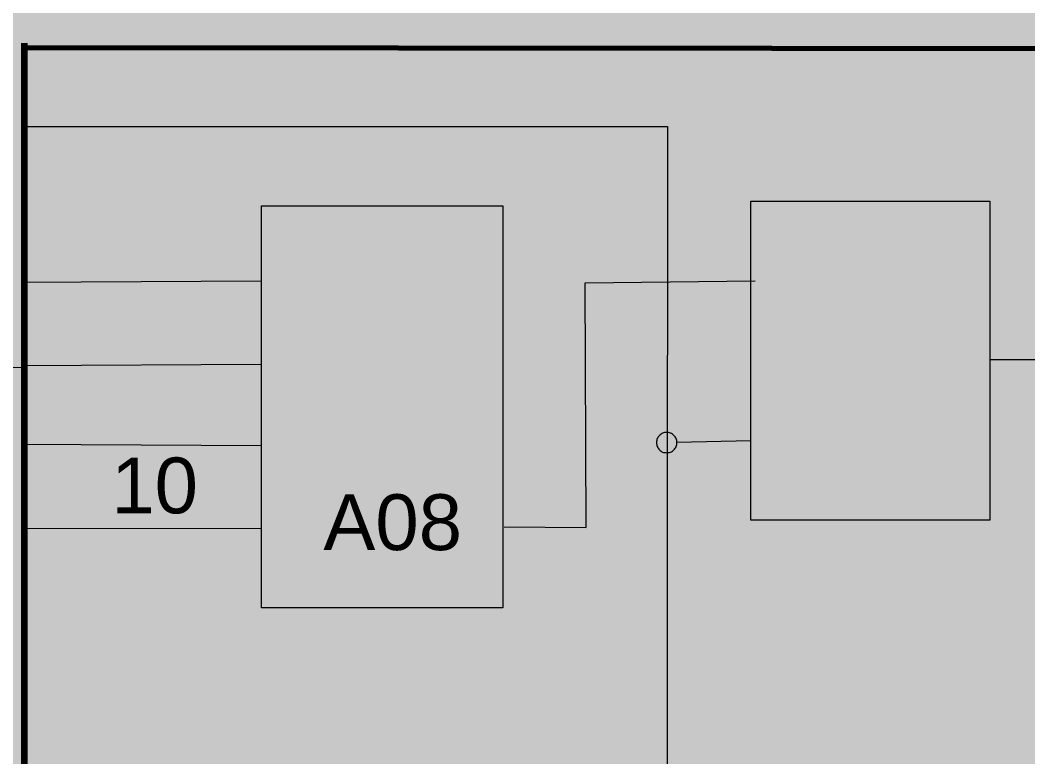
# Model space of a CAD drawing. Header units: millimetres. Extents: x 0 to 590, y 2 to 420.
# Drawn here: x 128 to 190.3, y 324.1 to 369.7 of the extents above; entities that cross this region are included whole.
import ezdxf
from ezdxf.xclip import XClip

# ---------------------------------------------------------------- set-up
doc = ezdxf.new("R2010")
doc.units = ezdxf.units.MM
doc.header["$MEASUREMENT"] = 0
doc.layers.get('0').update_dxf_attribs({"linetype": 'CONTINUOUS'})
doc.styles.add('Arial$001', font='arial.ttf', dxfattribs={"height": 3.452631})

# ---------------------------------------------------------------- blocks, each defined once
blk = doc.blocks.new('MF28FC3F0')
at = {"true_color": 0xffffff}
for points in [[(0, 420.2), (0, 2.206), (590.355, 2.206), (590.355, 420.2)], [(0, 420.2), (0, 2.437), (590.355, 2.437), (590.355, 420.2)]]:
    blk.add_hatch(color=0, dxfattribs=at).paths.add_polyline_path(points)

msp = doc.modelspace()

# ---------------------------------------------------------------- hatches: boundary and pattern name
at = {"true_color": 0x000007}
for points in [[(135.083, 364.02), (134.737, 364.02), (134.737, 366.292), (134.737, 366.292), (134.727, 366.282), (134.716, 366.271), (134.705, 366.261), (134.693, 366.251), (134.682, 366.24), (134.669, 366.23), (134.657, 366.22), (134.644, 366.21), (134.631, 366.199), (134.617, 366.189), (134.603, 366.179), (134.589, 366.168), (134.575, 366.158), (134.56, 366.148), (134.544, 366.138), (134.529, 366.127), (134.513, 366.117), (134.497, 366.107), (134.48, 366.096), (134.463, 366.086), (134.446, 366.076), (134.428, 366.065), (134.41, 366.055), (134.392, 366.045), (134.392, 366.045), (134.375, 366.035), (134.359, 366.025), (134.342, 366.015), (134.326, 366.005), (134.31, 365.996), (134.293, 365.987), (134.277, 365.977), (134.261, 365.969), (134.245, 365.96), (134.229, 365.952), (134.214, 365.944), (134.198, 365.936), (134.183, 365.928), (134.168, 365.921), (134.153, 365.914), (134.138, 365.907), (134.123, 365.901), (134.109, 365.894), (134.095, 365.889), (134.081, 365.883), (134.068, 365.878), (134.055, 365.873), (134.042, 365.868), (134.029, 365.864), (134.029, 366.21), (134.029, 366.21), (134.054, 366.22), (134.078, 366.231), (134.102, 366.242), (134.125, 366.253), (134.149, 366.265), (134.172, 366.277), (134.194, 366.29), (134.217, 366.302), (134.239, 366.315), (134.26, 366.328), (134.282, 366.342), (134.303, 366.356), (134.324, 366.37), (134.345, 366.384), (134.365, 366.399), (134.385, 366.413), (134.405, 366.428), (134.425, 366.443), (134.445, 366.459), (134.464, 366.474), (134.483, 366.49), (134.502, 366.506), (134.521, 366.523), (134.54, 366.539), (134.54, 366.539), (134.558, 366.555), (134.576, 366.572), (134.594, 366.588), (134.611, 366.605), (134.628, 366.621), (134.644, 366.638), (134.66, 366.654), (134.676, 366.671), (134.691, 366.687), (134.705, 366.704), (134.72, 366.72), (134.733, 366.736), (134.746, 366.753), (134.759, 366.769), (134.771, 366.786), (134.782, 366.802), (134.793, 366.819), (134.804, 366.835), (134.813, 366.852), (134.823, 366.868), (134.831, 366.885), (134.839, 366.901), (134.846, 366.918), (134.853, 366.934), (135.083, 366.934), (135.083, 364.02), (135.083, 366.934)], [(137.042, 364.02), (136.68, 364.02), (136.68, 366.292), (136.68, 366.292), (136.67, 366.282), (136.659, 366.271), (136.648, 366.261), (136.636, 366.251), (136.625, 366.24), (136.613, 366.23), (136.6, 366.22), (136.588, 366.21), (136.575, 366.199), (136.561, 366.189), (136.548, 366.179), (136.534, 366.168), (136.52, 366.158), (136.506, 366.148), (136.491, 366.138), (136.477, 366.127), (136.462, 366.117), (136.446, 366.107), (136.431, 366.096), (136.415, 366.086), (136.4, 366.076), (136.384, 366.065), (136.367, 366.055), (136.351, 366.045), (136.351, 366.045), (136.333, 366.035), (136.315, 366.025), (136.297, 366.015), (136.279, 366.005), (136.262, 365.996), (136.245, 365.987), (136.229, 365.977), (136.213, 365.969), (136.196, 365.96), (136.18, 365.952), (136.165, 365.944), (136.149, 365.936), (136.134, 365.928), (136.119, 365.921), (136.104, 365.914), (136.089, 365.907), (136.074, 365.901), (136.059, 365.894), (136.045, 365.889), (136.03, 365.883), (136.016, 365.878), (136.001, 365.873), (135.987, 365.868), (135.972, 365.864), (135.972, 366.21), (135.972, 366.21), (135.997, 366.22), (136.021, 366.231), (136.046, 366.242), (136.07, 366.253), (136.093, 366.265), (136.117, 366.277), (136.141, 366.29), (136.164, 366.302), (136.187, 366.315), (136.209, 366.328), (136.232, 366.342), (136.254, 366.356), (136.276, 366.37), (136.298, 366.384), (136.319, 366.399), (136.341, 366.413), (136.361, 366.428), (136.382, 366.443), (136.402, 366.459), (136.422, 366.474), (136.442, 366.49), (136.461, 366.506), (136.48, 366.523), (136.499, 366.539), (136.499, 366.539), (136.517, 366.555), (136.535, 366.572), (136.552, 366.588), (136.569, 366.605), (136.585, 366.621), (136.601, 366.638), (136.617, 366.654), (136.631, 366.671), (136.646, 366.687), (136.66, 366.704), (136.673, 366.72), (136.686, 366.736), (136.699, 366.753), (136.711, 366.769), (136.723, 366.786), (136.735, 366.802), (136.746, 366.819), (136.756, 366.835), (136.766, 366.852), (136.776, 366.868), (136.786, 366.885), (136.795, 366.901), (136.804, 366.918), (136.812, 366.934), (137.042, 366.934), (137.042, 364.02), (137.042, 366.934)], [(135.808, 354.667), (135.462, 354.667), (135.462, 356.939), (135.462, 356.939), (135.449, 356.929), (135.437, 356.919), (135.425, 356.909), (135.412, 356.898), (135.4, 356.888), (135.387, 356.878), (135.374, 356.867), (135.361, 356.857), (135.348, 356.847), (135.335, 356.837), (135.321, 356.826), (135.307, 356.816), (135.293, 356.806), (135.279, 356.795), (135.265, 356.785), (135.25, 356.775), (135.234, 356.765), (135.219, 356.754), (135.203, 356.744), (135.186, 356.734), (135.169, 356.723), (135.152, 356.713), (135.134, 356.703), (135.116, 356.692), (135.116, 356.692), (135.1, 356.682), (135.083, 356.672), (135.067, 356.662), (135.05, 356.653), (135.034, 356.643), (135.017, 356.634), (135.001, 356.625), (134.985, 356.616), (134.969, 356.608), (134.953, 356.599), (134.936, 356.591), (134.921, 356.583), (134.905, 356.576), (134.889, 356.569), (134.873, 356.561), (134.857, 356.555), (134.842, 356.548), (134.827, 356.542), (134.811, 356.536), (134.796, 356.531), (134.781, 356.525), (134.766, 356.52), (134.752, 356.516), (134.737, 356.511), (134.737, 356.857), (134.737, 356.857), (134.764, 356.868), (134.79, 356.878), (134.815, 356.89), (134.84, 356.901), (134.865, 356.913), (134.889, 356.925), (134.913, 356.937), (134.936, 356.95), (134.959, 356.963), (134.982, 356.976), (135.004, 356.99), (135.025, 357.003), (135.047, 357.017), (135.068, 357.032), (135.089, 357.046), (135.109, 357.061), (135.13, 357.076), (135.149, 357.091), (135.169, 357.106), (135.189, 357.122), (135.208, 357.138), (135.227, 357.154), (135.246, 357.17), (135.264, 357.186), (135.264, 357.186), (135.283, 357.203), (135.301, 357.219), (135.318, 357.236), (135.335, 357.252), (135.352, 357.269), (135.369, 357.285), (135.385, 357.302), (135.4, 357.318), (135.415, 357.335), (135.43, 357.351), (135.444, 357.368), (135.458, 357.384), (135.471, 357.401), (135.483, 357.417), (135.495, 357.433), (135.507, 357.45), (135.518, 357.466), (135.528, 357.483), (135.538, 357.499), (135.547, 357.516), (135.556, 357.532), (135.563, 357.549), (135.571, 357.565), (135.577, 357.582), (135.808, 357.582), (135.808, 354.667), (135.808, 357.582)], [(134.49, 346.83), (134.49, 347.175), (136.367, 347.175), (136.367, 346.896), (136.367, 346.896), (136.345, 346.87), (136.322, 346.845), (136.299, 346.818), (136.277, 346.791), (136.254, 346.763), (136.232, 346.735), (136.209, 346.706), (136.186, 346.676), (136.164, 346.645), (136.141, 346.614), (136.118, 346.582), (136.096, 346.55), (136.073, 346.516), (136.05, 346.483), (136.028, 346.448), (136.005, 346.413), (135.983, 346.377), (135.96, 346.34), (135.937, 346.302), (135.915, 346.264), (135.892, 346.226), (135.869, 346.186), (135.847, 346.146), (135.824, 346.105), (135.824, 346.105), (135.802, 346.066), (135.779, 346.026), (135.758, 345.986), (135.736, 345.946), (135.715, 345.906), (135.695, 345.865), (135.674, 345.824), (135.655, 345.783), (135.635, 345.742), (135.616, 345.701), (135.597, 345.659), (135.579, 345.617), (135.561, 345.576), (135.544, 345.534), (135.527, 345.492), (135.511, 345.45), (135.495, 345.408), (135.479, 345.367), (135.464, 345.325), (135.449, 345.283), (135.435, 345.241), (135.422, 345.2), (135.409, 345.158), (135.396, 345.117), (135.388, 345.086), (135.38, 345.055), (135.372, 345.024), (135.364, 344.992), (135.357, 344.961), (135.35, 344.929), (135.343, 344.897), (135.336, 344.864), (135.33, 344.832), (135.323, 344.799), (135.317, 344.766), (135.312, 344.732), (135.306, 344.699), (135.301, 344.665), (135.296, 344.631), (135.291, 344.596), (135.287, 344.562), (135.282, 344.527), (135.279, 344.492), (135.275, 344.456), (135.272, 344.42), (135.269, 344.384), (135.266, 344.347), (135.264, 344.31), (134.902, 344.31), (134.902, 344.31), (134.902, 344.34), (134.903, 344.369), (134.904, 344.399), (134.906, 344.43), (134.908, 344.461), (134.911, 344.492), (134.914, 344.524), (134.918, 344.557), (134.922, 344.59), (134.927, 344.623), (134.932, 344.657), (134.937, 344.691), (134.943, 344.726), (134.949, 344.761), (134.956, 344.797), (134.963, 344.832), (134.97, 344.869), (134.978, 344.906), (134.987, 344.943), (134.995, 344.98), (135.004, 345.018), (135.014, 345.056), (135.024, 345.095), (135.034, 345.134), (135.034, 345.134), (135.044, 345.175), (135.055, 345.216), (135.067, 345.256), (135.079, 345.297), (135.091, 345.337), (135.104, 345.378), (135.118, 345.418), (135.131, 345.458), (135.145, 345.497), (135.16, 345.537), (135.175, 345.576), (135.19, 345.615), (135.206, 345.654), (135.222, 345.693), (135.238, 345.732), (135.254, 345.77), (135.271, 345.809), (135.288, 345.847), (135.306, 345.885), (135.323, 345.923), (135.341, 345.96), (135.359, 345.998), (135.378, 346.035), (135.396, 346.072), (135.417, 346.109), (135.437, 346.146), (135.458, 346.182), (135.478, 346.218), (135.499, 346.253), (135.52, 346.288), (135.54, 346.322), (135.561, 346.356), (135.582, 346.39), (135.603, 346.423), (135.624, 346.456), (135.645, 346.488), (135.666, 346.52), (135.687, 346.551), (135.709, 346.581), (135.73, 346.611), (135.752, 346.641), (135.773, 346.67), (135.795, 346.698), (135.817, 346.726), (135.839, 346.753), (135.861, 346.779), (135.884, 346.805), (135.906, 346.83), (134.49, 346.83), (135.906, 346.83)]]:
    msp.add_hatch(color=0, dxfattribs=at).paths.add_polyline_path(points)
at = {"true_color": 0xffffff}
for points in [[(142.921, 358.224), (142.921, 333.361), (157.838, 333.361), (157.838, 358.224)], [(173.201, 358.52), (173.201, 338.778), (187.97, 338.778), (187.97, 358.52)]]:
    msp.add_hatch(color=0, dxfattribs=at).paths.add_polyline_path(points)
at = {"true_color": 0x000007}
h = msp.add_hatch(color=0, dxfattribs=at)
h.paths.add_polyline_path([(180.363, 353.844), (178.453, 353.844), (178.453, 354.173), (180.363, 354.173)])
h.paths.add_polyline_path([(180.363, 352.971), (178.453, 352.971), (178.453, 353.301), (180.363, 353.301), (180.363, 352.971), (180.363, 353.301)])
h.paths.add_polyline_path([(184.562, 352.148), (184.216, 352.148), (184.216, 354.404), (184.216, 354.404), (184.204, 354.394), (184.191, 354.384), (184.179, 354.374), (184.167, 354.364), (184.154, 354.354), (184.141, 354.345), (184.129, 354.335), (184.116, 354.326), (184.102, 354.316), (184.089, 354.307), (184.076, 354.298), (184.062, 354.289), (184.048, 354.279), (184.034, 354.27), (184.019, 354.261), (184.004, 354.251), (183.989, 354.242), (183.973, 354.232), (183.957, 354.223), (183.941, 354.213), (183.924, 354.203), (183.906, 354.194), (183.889, 354.183), (183.87, 354.173), (183.87, 354.173), (183.854, 354.163), (183.838, 354.153), (183.821, 354.143), (183.805, 354.133), (183.788, 354.124), (183.772, 354.115), (183.756, 354.105), (183.74, 354.096), (183.724, 354.088), (183.708, 354.079), (183.692, 354.07), (183.677, 354.062), (183.662, 354.054), (183.646, 354.046), (183.631, 354.038), (183.617, 354.031), (183.602, 354.023), (183.588, 354.016), (183.574, 354.009), (183.56, 354.002), (183.547, 353.995), (183.534, 353.988), (183.521, 353.982), (183.508, 353.976), (183.508, 354.321), (183.508, 354.321), (183.533, 354.334), (183.557, 354.347), (183.581, 354.359), (183.604, 354.372), (183.628, 354.385), (183.65, 354.399), (183.673, 354.412), (183.695, 354.426), (183.717, 354.44), (183.739, 354.454), (183.761, 354.468), (183.782, 354.482), (183.803, 354.496), (183.824, 354.511), (183.844, 354.526), (183.864, 354.541), (183.884, 354.556), (183.904, 354.572), (183.924, 354.587), (183.943, 354.603), (183.962, 354.619), (183.981, 354.635), (184, 354.651), (184.019, 354.667), (184.019, 354.667), (184.037, 354.684), (184.055, 354.7), (184.073, 354.717), (184.09, 354.733), (184.107, 354.749), (184.123, 354.766), (184.139, 354.782), (184.155, 354.798), (184.17, 354.815), (184.184, 354.831), (184.198, 354.847), (184.212, 354.863), (184.225, 354.879), (184.238, 354.894), (184.25, 354.91), (184.261, 354.926), (184.272, 354.941), (184.283, 354.957), (184.292, 354.972), (184.301, 354.987), (184.31, 355.002), (184.318, 355.017), (184.325, 355.031), (184.331, 355.046), (184.562, 355.046), (184.562, 352.148), (184.562, 355.046)])
h = msp.add_hatch(color=0, dxfattribs=at)
edge = h.paths.add_edge_path()
edge.add_spline(control_points=[(150.906, 351.736), (150.791, 351.605), (150.659, 351.506), (150.528, 351.44), (150.528, 351.44), (150.38, 351.374), (150.231, 351.341), (150.083, 351.341), (150.083, 351.341), (149.787, 351.341), (149.54, 351.44), (149.375, 351.638), (149.375, 351.638), (149.227, 351.802), (149.161, 351.983), (149.161, 352.181), (149.161, 352.181), (149.161, 352.362), (149.211, 352.527), (149.326, 352.675), (149.326, 352.675), (149.441, 352.823), (149.622, 352.938), (149.853, 353.054), (149.853, 353.054), (149.721, 353.202), (149.639, 353.317), (149.589, 353.416), (149.589, 353.416), (149.54, 353.515), (149.523, 353.597), (149.523, 353.679), (149.523, 353.679), (149.523, 353.86), (149.589, 354.009), (149.721, 354.14), (149.721, 354.14), (149.869, 354.272), (150.034, 354.338), (150.248, 354.338), (150.248, 354.338), (150.445, 354.338), (150.594, 354.272), (150.725, 354.157), (150.725, 354.157), (150.857, 354.025), (150.923, 353.877), (150.923, 353.712), (150.923, 353.712), (150.923, 353.432), (150.725, 353.202), (150.363, 353.004)], knot_values=[0, 0, 0, 0, 0.019231, 0.019231, 0.019231, 0.019231, 0.038462, 0.038462, 0.038462, 0.038462, 0.057692, 0.057692, 0.057692, 0.057692, 0.076923, 0.076923, 0.076923, 0.076923, 0.096154, 0.096154, 0.096154, 0.096154, 0.115385, 0.115385, 0.115385, 0.115385, 0.134615, 0.134615, 0.134615, 0.134615, 0.153846, 0.153846, 0.153846, 0.153846, 0.173077, 0.173077, 0.173077, 0.173077, 0.192308, 0.192308, 0.192308, 0.192308, 0.211538, 0.211538, 0.211538, 0.211538, 0.230769, 0.230769, 0.230769, 0.230769, 1, 1, 1, 1], degree=3, periodic=0)
edge.add_line((150.363, 353.004), (150.89, 352.346))
edge.add_spline(control_points=[(150.89, 352.346), (150.939, 352.461), (150.989, 352.593), (151.022, 352.757)], knot_values=[0, 0, 0, 0, 1, 1, 1, 1], degree=3, periodic=0)
edge.add_line((151.022, 352.757), (151.4, 352.675))
edge.add_spline(control_points=[(151.4, 352.675), (151.335, 352.411), (151.252, 352.214), (151.137, 352.049), (151.137, 352.049), (151.269, 351.868), (151.417, 351.72), (151.598, 351.605)], knot_values=[0, 0, 0, 0, 0.125, 0.125, 0.125, 0.125, 1, 1, 1, 1], degree=3, periodic=0)
edge.add_line((151.598, 351.605), (151.351, 351.325))
edge.add_spline(control_points=[(151.351, 351.325), (151.203, 351.407), (151.055, 351.555), (150.906, 351.736)], knot_values=[0, 0, 0, 0, 1, 1, 1, 1], degree=3, periodic=0)
h.paths.add_polyline_path([(150.182, 353.235), (150.182, 353.235), (150.202, 353.247), (150.222, 353.259), (150.241, 353.271), (150.259, 353.283), (150.276, 353.294), (150.293, 353.306), (150.309, 353.317), (150.325, 353.328), (150.339, 353.339), (150.353, 353.35), (150.367, 353.36), (150.38, 353.371), (150.392, 353.381), (150.403, 353.391), (150.414, 353.401), (150.423, 353.41), (150.433, 353.42), (150.441, 353.429), (150.449, 353.438), (150.456, 353.447), (150.463, 353.456), (150.469, 353.465), (150.474, 353.473), (150.478, 353.482), (150.478, 353.482), (150.484, 353.49), (150.49, 353.498), (150.496, 353.506), (150.502, 353.515), (150.507, 353.523), (150.512, 353.532), (150.517, 353.54), (150.522, 353.549), (150.526, 353.558), (150.53, 353.566), (150.534, 353.575), (150.538, 353.585), (150.542, 353.594), (150.545, 353.604), (150.548, 353.613), (150.55, 353.623), (150.553, 353.633), (150.555, 353.644), (150.557, 353.654), (150.558, 353.665), (150.559, 353.677), (150.56, 353.688), (150.561, 353.7), (150.561, 353.712), (150.561, 353.724), (150.56, 353.736), (150.559, 353.748), (150.558, 353.759), (150.556, 353.77), (150.555, 353.781), (150.552, 353.791), (150.55, 353.801), (150.547, 353.811), (150.544, 353.821), (150.54, 353.83), (150.536, 353.84), (150.532, 353.849), (150.527, 353.858), (150.522, 353.867), (150.517, 353.876), (150.511, 353.884), (150.505, 353.893), (150.499, 353.901), (150.492, 353.91), (150.485, 353.918), (150.478, 353.926), (150.47, 353.935), (150.462, 353.943), (150.462, 353.943), (150.454, 353.951), (150.445, 353.959), (150.436, 353.966), (150.428, 353.973), (150.419, 353.98), (150.41, 353.986), (150.4, 353.992), (150.391, 353.998), (150.382, 354.003), (150.372, 354.008), (150.363, 354.013), (150.353, 354.017), (150.343, 354.021), (150.333, 354.024), (150.323, 354.028), (150.313, 354.031), (150.303, 354.033), (150.293, 354.035), (150.283, 354.037), (150.272, 354.039), (150.262, 354.04), (150.252, 354.041), (150.242, 354.041), (150.231, 354.042), (150.231, 354.042), (150.219, 354.041), (150.207, 354.041), (150.195, 354.04), (150.183, 354.039), (150.172, 354.037), (150.16, 354.035), (150.149, 354.033), (150.138, 354.031), (150.127, 354.028), (150.116, 354.024), (150.106, 354.021), (150.096, 354.017), (150.085, 354.013), (150.075, 354.008), (150.065, 354.003), (150.056, 353.998), (150.046, 353.992), (150.037, 353.986), (150.028, 353.98), (150.019, 353.973), (150.01, 353.966), (150.001, 353.959), (149.993, 353.951), (149.984, 353.943), (149.976, 353.936), (149.969, 353.93), (149.961, 353.923), (149.954, 353.915), (149.948, 353.908), (149.941, 353.9), (149.935, 353.892), (149.93, 353.883), (149.924, 353.874), (149.919, 353.865), (149.915, 353.856), (149.91, 353.846), (149.906, 353.836), (149.903, 353.826), (149.899, 353.816), (149.897, 353.805), (149.894, 353.794), (149.892, 353.783), (149.89, 353.772), (149.888, 353.76), (149.887, 353.748), (149.886, 353.737), (149.886, 353.725), (149.886, 353.712), (149.886, 353.708), (149.886, 353.704), (149.886, 353.699), (149.887, 353.694), (149.888, 353.69), (149.888, 353.685), (149.889, 353.68), (149.89, 353.674), (149.892, 353.669), (149.893, 353.664), (149.894, 353.658), (149.896, 353.653), (149.897, 353.647), (149.899, 353.641), (149.901, 353.635), (149.903, 353.629), (149.905, 353.623), (149.906, 353.617), (149.908, 353.611), (149.91, 353.605), (149.912, 353.599), (149.914, 353.593), (149.916, 353.587), (149.919, 353.581), (149.923, 353.574), (149.927, 353.568), (149.931, 353.562), (149.935, 353.556), (149.939, 353.549), (149.943, 353.543), (149.948, 353.537), (149.952, 353.531), (149.956, 353.524), (149.961, 353.518), (149.965, 353.511), (149.97, 353.504), (149.975, 353.498), (149.979, 353.491), (149.984, 353.484), (149.989, 353.477), (149.994, 353.47), (150, 353.462), (150.005, 353.455), (150.01, 353.447), (150.016, 353.44), (150.022, 353.432), (150.028, 353.424), (150.034, 353.416)])
h.paths.add_polyline_path([(150.182, 353.235), (150.034, 353.416)])
edge = h.paths.add_edge_path()
edge.add_line((150.692, 352.016), (150.034, 352.823))
edge.add_spline(control_points=[(150.034, 352.823), (149.836, 352.708), (149.704, 352.593), (149.639, 352.494), (149.639, 352.494), (149.573, 352.395), (149.54, 352.296), (149.54, 352.214), (149.54, 352.214), (149.54, 352.099), (149.589, 351.967), (149.688, 351.835), (149.688, 351.835), (149.77, 351.72), (149.902, 351.654), (150.083, 351.654), (150.083, 351.654), (150.182, 351.654), (150.297, 351.687), (150.412, 351.753), (150.412, 351.753), (150.528, 351.819), (150.61, 351.901), (150.692, 352.016)], knot_values=[0, 0, 0, 0, 0.041667, 0.041667, 0.041667, 0.041667, 0.083333, 0.083333, 0.083333, 0.083333, 0.125, 0.125, 0.125, 0.125, 0.166667, 0.166667, 0.166667, 0.166667, 0.208333, 0.208333, 0.208333, 0.208333, 1, 1, 1, 1], degree=3, periodic=0)
h = msp.add_hatch(color=0, dxfattribs=at)
edge = h.paths.add_edge_path()
edge.add_line((134.474, 350.139), (134.836, 350.172))
edge.add_spline(control_points=[(134.836, 350.172), (134.869, 349.975), (134.935, 349.826), (135.034, 349.744), (135.034, 349.744), (135.132, 349.662), (135.248, 349.612), (135.396, 349.612), (135.396, 349.612), (135.561, 349.612), (135.709, 349.662), (135.824, 349.777), (135.824, 349.777), (135.939, 349.892), (135.989, 350.04), (135.989, 350.222), (135.989, 350.222), (135.989, 350.37), (135.939, 350.518), (135.841, 350.617), (135.841, 350.617), (135.725, 350.732), (135.594, 350.781), (135.429, 350.781), (135.429, 350.781), (135.363, 350.781), (135.281, 350.765), (135.182, 350.732)], knot_values=[0, 0, 0, 0, 0.035714, 0.035714, 0.035714, 0.035714, 0.071429, 0.071429, 0.071429, 0.071429, 0.107143, 0.107143, 0.107143, 0.107143, 0.142857, 0.142857, 0.142857, 0.142857, 0.178571, 0.178571, 0.178571, 0.178571, 0.214286, 0.214286, 0.214286, 0.214286, 1, 1, 1, 1], degree=3, periodic=0)
edge.add_line((135.182, 350.732), (135.215, 351.045))
edge.add_spline(control_points=[(135.215, 351.045), (135.231, 351.045), (135.264, 351.045), (135.264, 351.045), (135.264, 351.045), (135.429, 351.045), (135.561, 351.078), (135.676, 351.16), (135.676, 351.16), (135.808, 351.242), (135.857, 351.358), (135.857, 351.522), (135.857, 351.522), (135.857, 351.654), (135.824, 351.769), (135.725, 351.852), (135.725, 351.852), (135.643, 351.934), (135.528, 351.983), (135.396, 351.983), (135.396, 351.983), (135.248, 351.983), (135.132, 351.934), (135.05, 351.852), (135.05, 351.852), (134.951, 351.769), (134.886, 351.638), (134.869, 351.456)], knot_values=[0, 0, 0, 0, 0.035714, 0.035714, 0.035714, 0.035714, 0.071429, 0.071429, 0.071429, 0.071429, 0.107143, 0.107143, 0.107143, 0.107143, 0.142857, 0.142857, 0.142857, 0.142857, 0.178571, 0.178571, 0.178571, 0.178571, 0.214286, 0.214286, 0.214286, 0.214286, 1, 1, 1, 1], degree=3, periodic=0)
edge.add_line((134.869, 351.456), (134.507, 351.522))
edge.add_spline(control_points=[(134.507, 351.522), (134.556, 351.769), (134.655, 351.95), (134.803, 352.082), (134.803, 352.082), (134.968, 352.214), (135.149, 352.28), (135.379, 352.28), (135.379, 352.28), (135.544, 352.28), (135.692, 352.247), (135.824, 352.164), (135.824, 352.164), (135.956, 352.099), (136.055, 352.016), (136.12, 351.901), (136.12, 351.901), (136.186, 351.769), (136.236, 351.654), (136.236, 351.522), (136.236, 351.522), (136.236, 351.391), (136.186, 351.275), (136.12, 351.177), (136.12, 351.177), (136.055, 351.078), (135.956, 350.995), (135.824, 350.93), (135.824, 350.93), (136.005, 350.897), (136.137, 350.814), (136.236, 350.683), (136.236, 350.683), (136.318, 350.567), (136.367, 350.403), (136.367, 350.222), (136.367, 350.222), (136.367, 349.975), (136.285, 349.761), (136.088, 349.579), (136.088, 349.579), (135.906, 349.398), (135.676, 349.316), (135.396, 349.316), (135.396, 349.316), (135.132, 349.316), (134.935, 349.398), (134.754, 349.546), (134.754, 349.546), (134.589, 349.695), (134.49, 349.892), (134.474, 350.139)], knot_values=[0, 0, 0, 0, 0.019231, 0.019231, 0.019231, 0.019231, 0.038462, 0.038462, 0.038462, 0.038462, 0.057692, 0.057692, 0.057692, 0.057692, 0.076923, 0.076923, 0.076923, 0.076923, 0.096154, 0.096154, 0.096154, 0.096154, 0.115385, 0.115385, 0.115385, 0.115385, 0.134615, 0.134615, 0.134615, 0.134615, 0.153846, 0.153846, 0.153846, 0.153846, 0.173077, 0.173077, 0.173077, 0.173077, 0.192308, 0.192308, 0.192308, 0.192308, 0.211538, 0.211538, 0.211538, 0.211538, 0.230769, 0.230769, 0.230769, 0.230769, 1, 1, 1, 1], degree=3, periodic=0)
h = msp.add_hatch(color=0, dxfattribs=at)
h.paths.add_polyline_path([(176.922, 342.549), (178.042, 345.447), (178.453, 345.447), (179.639, 342.549), (179.194, 342.549), (178.865, 343.421), (177.646, 343.421), (177.334, 342.549)])
h.paths.add_polyline_path([(177.762, 343.734), (178.75, 343.734), (178.437, 344.541), (178.437, 344.541), (178.427, 344.57), (178.417, 344.598), (178.407, 344.627), (178.397, 344.655), (178.387, 344.682), (178.378, 344.71), (178.369, 344.737), (178.36, 344.764), (178.351, 344.791), (178.342, 344.817), (178.334, 344.843), (178.326, 344.868), (178.318, 344.893), (178.31, 344.918), (178.302, 344.942), (178.294, 344.965), (178.287, 344.988), (178.279, 345.011), (178.272, 345.033), (178.265, 345.054), (178.259, 345.075), (178.252, 345.095), (178.245, 345.115), (178.239, 345.134), (178.239, 345.134), (178.235, 345.111), (178.23, 345.088), (178.225, 345.066), (178.22, 345.043), (178.215, 345.021), (178.209, 344.998), (178.203, 344.975), (178.197, 344.953), (178.19, 344.93), (178.183, 344.907), (178.176, 344.885), (178.169, 344.862), (178.162, 344.839), (178.155, 344.817), (178.147, 344.794), (178.139, 344.771), (178.131, 344.749), (178.123, 344.726), (178.115, 344.704), (178.107, 344.681), (178.099, 344.658), (178.091, 344.636), (178.083, 344.613), (178.075, 344.59), (177.762, 343.734), (178.075, 344.59)])
h.paths.add_polyline_path([(183.969, 342.549), (183.607, 342.549), (183.607, 344.804), (183.607, 344.804), (183.597, 344.794), (183.586, 344.784), (183.575, 344.774), (183.563, 344.763), (183.551, 344.753), (183.539, 344.743), (183.527, 344.732), (183.514, 344.722), (183.501, 344.712), (183.488, 344.701), (183.475, 344.691), (183.461, 344.681), (183.447, 344.671), (183.433, 344.66), (183.418, 344.65), (183.403, 344.64), (183.388, 344.629), (183.373, 344.619), (183.358, 344.609), (183.342, 344.599), (183.326, 344.588), (183.31, 344.578), (183.294, 344.568), (183.278, 344.557), (183.278, 344.557), (183.259, 344.549), (183.241, 344.541), (183.224, 344.533), (183.206, 344.525), (183.189, 344.516), (183.172, 344.508), (183.156, 344.5), (183.139, 344.492), (183.123, 344.484), (183.107, 344.476), (183.091, 344.468), (183.076, 344.461), (183.061, 344.453), (183.045, 344.445), (183.03, 344.438), (183.015, 344.431), (183.001, 344.423), (182.986, 344.416), (182.971, 344.409), (182.957, 344.402), (182.942, 344.396), (182.928, 344.389), (182.913, 344.383), (182.899, 344.376), (182.899, 344.722), (182.899, 344.722), (182.923, 344.735), (182.948, 344.747), (182.972, 344.76), (182.995, 344.773), (183.018, 344.786), (183.041, 344.799), (183.064, 344.813), (183.087, 344.826), (183.109, 344.84), (183.131, 344.854), (183.153, 344.868), (183.175, 344.883), (183.196, 344.897), (183.218, 344.912), (183.239, 344.927), (183.26, 344.942), (183.281, 344.957), (183.302, 344.972), (183.323, 344.988), (183.343, 345.003), (183.364, 345.019), (183.385, 345.035), (183.405, 345.051), (183.426, 345.068), (183.426, 345.068), (183.444, 345.084), (183.462, 345.101), (183.479, 345.117), (183.496, 345.134), (183.512, 345.15), (183.528, 345.166), (183.543, 345.183), (183.558, 345.199), (183.573, 345.215), (183.587, 345.231), (183.6, 345.247), (183.613, 345.263), (183.626, 345.279), (183.638, 345.295), (183.65, 345.311), (183.661, 345.326), (183.672, 345.342), (183.683, 345.357), (183.693, 345.373), (183.703, 345.388), (183.712, 345.403), (183.722, 345.417), (183.73, 345.432), (183.739, 345.447), (183.969, 345.447), (183.969, 342.549), (183.969, 345.447)])
edge = h.paths.add_edge_path()
edge.add_spline(control_points=[(187.229, 343.965), (187.229, 344.31), (187.262, 344.59), (187.328, 344.804), (187.328, 344.804), (187.411, 345.002), (187.509, 345.167), (187.641, 345.282), (187.641, 345.282), (187.789, 345.397), (187.954, 345.447), (188.168, 345.447), (188.168, 345.447), (188.333, 345.447), (188.464, 345.414), (188.58, 345.364), (188.58, 345.364), (188.695, 345.298), (188.794, 345.2), (188.876, 345.084), (188.876, 345.084), (188.942, 344.969), (189.008, 344.821), (189.057, 344.656), (189.057, 344.656), (189.09, 344.492), (189.123, 344.261), (189.123, 343.965), (189.123, 343.965), (189.123, 343.635), (189.074, 343.355), (189.008, 343.158), (189.008, 343.158), (188.942, 342.944), (188.843, 342.779), (188.695, 342.664), (188.695, 342.664), (188.563, 342.549), (188.382, 342.499), (188.168, 342.499), (188.168, 342.499), (187.888, 342.499), (187.674, 342.598), (187.509, 342.796), (187.509, 342.796), (187.328, 343.043), (187.229, 343.421), (187.229, 343.965)], knot_values=[0, 0, 0, 0, 0.020833, 0.020833, 0.020833, 0.020833, 0.041667, 0.041667, 0.041667, 0.041667, 0.0625, 0.0625, 0.0625, 0.0625, 0.083333, 0.083333, 0.083333, 0.083333, 0.104167, 0.104167, 0.104167, 0.104167, 0.125, 0.125, 0.125, 0.125, 0.145833, 0.145833, 0.145833, 0.145833, 0.166667, 0.166667, 0.166667, 0.166667, 0.1875, 0.1875, 0.1875, 0.1875, 0.208333, 0.208333, 0.208333, 0.208333, 0.229167, 0.229167, 0.229167, 0.229167, 1, 1, 1, 1], degree=3, periodic=0)
edge = h.paths.add_edge_path()
edge.add_spline(control_points=[(187.592, 343.965), (187.592, 343.504), (187.657, 343.174), (187.756, 343.026), (187.756, 343.026), (187.872, 342.861), (188.003, 342.796), (188.168, 342.796), (188.168, 342.796), (188.333, 342.796), (188.481, 342.861), (188.58, 343.026), (188.58, 343.026), (188.695, 343.191), (188.744, 343.504), (188.744, 343.965), (188.744, 343.965), (188.744, 344.442), (188.695, 344.771), (188.58, 344.92), (188.58, 344.92), (188.481, 345.084), (188.333, 345.15), (188.168, 345.15), (188.168, 345.15), (188.003, 345.15), (187.872, 345.084), (187.773, 344.953), (187.773, 344.953), (187.657, 344.771), (187.592, 344.442), (187.592, 343.965)], knot_values=[0, 0, 0, 0, 0.03125, 0.03125, 0.03125, 0.03125, 0.0625, 0.0625, 0.0625, 0.0625, 0.09375, 0.09375, 0.09375, 0.09375, 0.125, 0.125, 0.125, 0.125, 0.15625, 0.15625, 0.15625, 0.15625, 0.1875, 0.1875, 0.1875, 0.1875, 0.21875, 0.21875, 0.21875, 0.21875, 1, 1, 1, 1], degree=3, periodic=0)
h = msp.add_hatch(color=0, dxfattribs=at)
edge = h.paths.add_edge_path()
edge.add_spline(control_points=[(168.607, 343.586), (168.607, 343.504), (168.607, 343.421), (168.574, 343.339), (168.574, 343.339), (168.541, 343.273), (168.492, 343.191), (168.426, 343.141), (168.426, 343.141), (168.376, 343.076), (168.311, 343.026), (168.228, 342.993), (168.228, 342.993), (168.146, 342.977), (168.064, 342.96), (167.981, 342.96), (167.981, 342.96), (167.899, 342.96), (167.817, 342.977), (167.734, 342.993), (167.734, 342.993), (167.668, 343.026), (167.602, 343.076), (167.537, 343.141), (167.537, 343.141), (167.471, 343.191), (167.438, 343.273), (167.405, 343.339), (167.405, 343.339), (167.372, 343.421), (167.356, 343.504), (167.356, 343.586), (167.356, 343.586), (167.356, 343.668), (167.372, 343.751), (167.405, 343.833), (167.405, 343.833), (167.438, 343.899), (167.471, 343.965), (167.537, 344.031), (167.537, 344.031), (167.602, 344.096), (167.668, 344.129), (167.734, 344.162), (167.734, 344.162), (167.817, 344.195), (167.899, 344.212), (167.981, 344.212), (167.981, 344.212), (168.064, 344.212), (168.146, 344.195), (168.228, 344.162), (168.228, 344.162), (168.311, 344.129), (168.376, 344.096), (168.426, 344.031), (168.426, 344.031), (168.492, 343.965), (168.541, 343.899), (168.574, 343.833), (168.574, 343.833), (168.607, 343.751), (168.607, 343.668), (168.607, 343.586)], knot_values=[0, 0, 0, 0, 0.015625, 0.015625, 0.015625, 0.015625, 0.03125, 0.03125, 0.03125, 0.03125, 0.046875, 0.046875, 0.046875, 0.046875, 0.0625, 0.0625, 0.0625, 0.0625, 0.078125, 0.078125, 0.078125, 0.078125, 0.09375, 0.09375, 0.09375, 0.09375, 0.109375, 0.109375, 0.109375, 0.109375, 0.125, 0.125, 0.125, 0.125, 0.140625, 0.140625, 0.140625, 0.140625, 0.15625, 0.15625, 0.15625, 0.15625, 0.171875, 0.171875, 0.171875, 0.171875, 0.1875, 0.1875, 0.1875, 0.1875, 0.203125, 0.203125, 0.203125, 0.203125, 0.21875, 0.21875, 0.21875, 0.21875, 0.234375, 0.234375, 0.234375, 0.234375, 1, 1, 1, 1], degree=3, periodic=0)

# ---------------------------------------------------------------- linework, layer by layer
at = {"color": 0, "linetype": 'Continuous', "lineweight": 100, "true_color": 0x000007}
msp.add_lwpolyline([(128.233, 368.301), (128.233, 32.997), (128.233, 32.997)], dxfattribs=at)
at = {"color": 0, "linetype": 'Continuous', "lineweight": 70, "true_color": 0x000007}
msp.add_lwpolyline([(128.283, 368.021), (243.821, 367.922), (243.821, 367.922)], dxfattribs=at)
at = {"color": 0, "linetype": 'Continuous', "lineweight": 20, "true_color": 0x000007}
for points in [[(128.102, 363.131), (168.031, 363.131), (167.932, 221.544), (168.031, 64.726), (172.855, 64.726)], [(128.036, 353.515), (142.888, 353.597), (142.888, 353.597)], [(157.921, 338.366), (162.992, 338.333), (162.943, 353.465), (173.464, 353.581)], [(187.987, 348.723), (238.519, 348.723), (238.519, 348.723)], [(113.085, 348.213), (128.036, 348.246), (128.036, 348.246)], [(128.052, 348.361), (142.888, 348.443), (142.888, 348.443)], [(168.607, 343.602), (173.201, 343.718), (173.201, 343.718)], [(128.036, 343.487), (142.888, 343.405), (142.888, 343.405)], [(128.036, 338.268), (142.888, 338.284), (142.888, 338.284)]]:
    msp.add_lwpolyline(points, dxfattribs=at)
for points in [[(142.921, 358.224), (157.838, 358.224), (157.838, 333.361), (142.921, 333.361)], [(173.201, 358.52), (187.97, 358.52), (187.97, 338.778), (173.201, 338.778)]]:
    msp.add_lwpolyline(points, close=True, dxfattribs=at)
msp.add_open_spline([(168.607, 343.586), (168.607, 343.504), (168.607, 343.421), (168.574, 343.339), (168.574, 343.339), (168.541, 343.273), (168.492, 343.191), (168.426, 343.141), (168.426, 343.141), (168.376, 343.076), (168.311, 343.026), (168.228, 342.993), (168.228, 342.993), (168.146, 342.977), (168.064, 342.96), (167.981, 342.96), (167.981, 342.96), (167.899, 342.96), (167.817, 342.977), (167.734, 342.993), (167.734, 342.993), (167.668, 343.026), (167.602, 343.076), (167.537, 343.141), (167.537, 343.141), (167.471, 343.191), (167.438, 343.273), (167.405, 343.339), (167.405, 343.339), (167.372, 343.421), (167.356, 343.504), (167.356, 343.586), (167.356, 343.586), (167.356, 343.668), (167.372, 343.751), (167.405, 343.833), (167.405, 343.833), (167.438, 343.899), (167.471, 343.965), (167.537, 344.031), (167.537, 344.031), (167.602, 344.096), (167.668, 344.129), (167.734, 344.162), (167.734, 344.162), (167.817, 344.195), (167.899, 344.212), (167.981, 344.212), (167.981, 344.212), (168.064, 344.212), (168.146, 344.195), (168.228, 344.162), (168.228, 344.162), (168.311, 344.129), (168.376, 344.096), (168.426, 344.031), (168.426, 344.031), (168.492, 343.965), (168.541, 343.899), (168.574, 343.833), (168.574, 343.833), (168.607, 343.751), (168.607, 343.668), (168.607, 343.586)], degree=3, knots=[0, 0, 0, 0, 0.015625, 0.015625, 0.015625, 0.015625, 0.03125, 0.03125, 0.03125, 0.03125, 0.046875, 0.046875, 0.046875, 0.046875, 0.0625, 0.0625, 0.0625, 0.0625, 0.078125, 0.078125, 0.078125, 0.078125, 0.09375, 0.09375, 0.09375, 0.09375, 0.109375, 0.109375, 0.109375, 0.109375, 0.125, 0.125, 0.125, 0.125, 0.140625, 0.140625, 0.140625, 0.140625, 0.15625, 0.15625, 0.15625, 0.15625, 0.171875, 0.171875, 0.171875, 0.171875, 0.1875, 0.1875, 0.1875, 0.1875, 0.203125, 0.203125, 0.203125, 0.203125, 0.21875, 0.21875, 0.21875, 0.21875, 0.234375, 0.234375, 0.234375, 0.234375, 1, 1, 1, 1], dxfattribs=at)

# ---------------------------------------------------------------- block references
at = {"color": 0, "true_color": 0xffffff}
ref = msp.add_blockref('MF28FC3F0', (0, 0), dxfattribs=at)
XClip(ref).set_block_clipping_path([(0, 2.1075862069), (590.3875862069, 420.2)])

# ---------------------------------------------------------------- texts
at = {"color": 0, "true_color": 0x000007, "style": 'Arial$001'}
for s, p in [('10', (133.618, 339.206)), ('A08', (146.741, 336.934))]:
    msp.add_text(s, height=3.4526, dxfattribs=at).set_placement(p)

doc.saveas('drawing.dxf')
